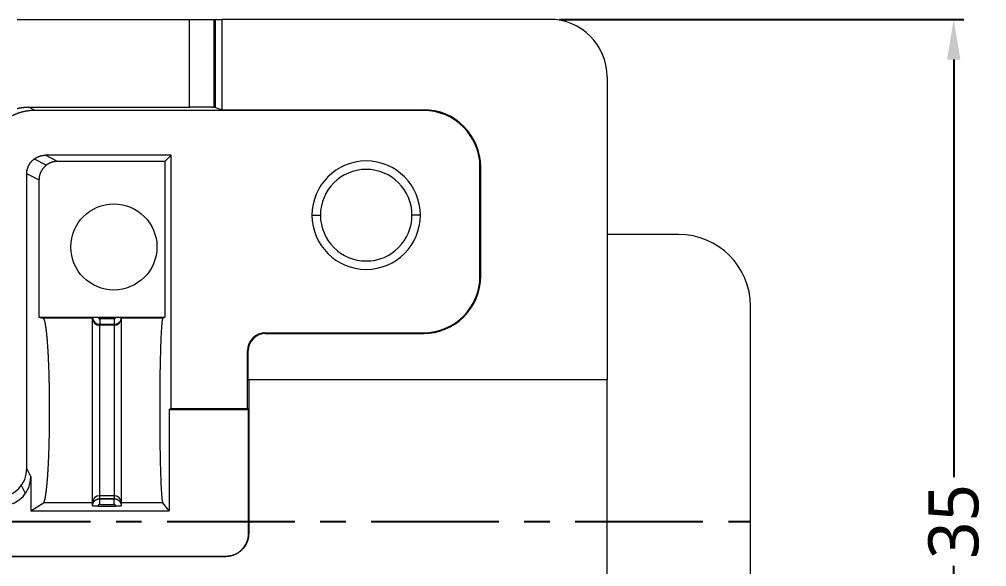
# Model space of a CAD drawing. Header units: millimetres. Extents: x 2455 to 2643, y 2006 to 2127.
# Drawn here: x 2502.68 to 2536.39, y 2045.87 to 2064.95 of the extents above; entities that cross this region are included whole.
import ezdxf

# ---------------------------------------------------------------- set-up
doc = ezdxf.new("R2010")
doc.units = ezdxf.units.MM
doc.linetypes.add('CENTER', pattern=[50.8, 31.75, -6.35, 6.35, -6.35])
doc.layers.add('1', color=7, linetype='Continuous', true_color=0xffffff)
doc.layers.add('dim', color=82, linetype='Continuous', lineweight=9)
doc.styles.add('Capful-A', font='')
doc.styles.get('Capful-A').set_extended_font_data('Microsoft YaHei')
doc.dimstyles.new('Capful-A-1.0', dxfattribs={"dimscale": 0.7, "dimtxt": 2.5, "dimasz": 2.5, "dimexe": 1.5, "dimexo": 1, "dimgap": 1.5, "dimtad": 0, "dimdsep": 46, "dimtxsty": 'Capful-A', "dimcen": 0, "dimclrt": 2, "dimazin": 2, "dimtfac": 1, "dimtmove": 0, "dimatfit": 3, "dimfxl": 0, "dimtolj": 1, "dimtzin": 0, "dimarcsym": 0})

# ---------------------------------------------------------------- blocks, each defined once
blk = doc.blocks.new('*D50')
at = {"layer": 'Defpoints', "color": 0, "transparency": 16777216}
for p in [(2521.156, 2064.949), (2535.238, 2064.949), (2521.156, 2029.949)]:
    blk.add_point(p, dxfattribs=at)
at = {"layer": 'dim', "color": 0, "lineweight": -2, "transparency": 16777216}
for p, q in [((2521.505, 2064.949), (2535.588, 2064.949)), ((2535.238, 2063.549), (2535.238, 2048.992)), ((2535.238, 2031.349), (2535.238, 2045.906)), ((2521.505, 2029.949), (2535.588, 2029.949))]:
    blk.add_line(p, q, dxfattribs=at)
at = {"layer": 'dim', "color": 0, "transparency": 16777216}
for points in [[(2535.005, 2063.549), (2535.471, 2063.549), (2535.238, 2064.949)], [(2535.005, 2031.349), (2535.471, 2031.349), (2535.238, 2029.949)]]:
    blk.add_solid(points, dxfattribs=at)
at = {"layer": 'dim', "color": 2, "transparency": 16777216, "insert": (2535.238, 2047.449), "char_height": 1.75, "attachment_point": 5, "rotation": 90, "style": 'Capful-A', "bg_fill": 3, "box_fill_scale": 1.1, "bg_fill_color": 256, "bg_fill_true_color": 13158600, "bg_fill_transparency": 0}
blk.add_mtext('\\A1;35', dxfattribs=at)

msp = doc.modelspace()

# ---------------------------------------------------------------- linework, layer by layer
at = {"layer": '1', "color": 7, "linetype": 'Continuous', "lineweight": 18}
for p, q in [((2502.606, 2064.949), (2508.611, 2064.949)), ((2508.611, 2061.89), (2508.611, 2064.949)), ((2508.611, 2064.949), (2509.51, 2064.949)), ((2509.465, 2061.879), (2509.465, 2064.949)), ((2509.51, 2064.949), (2509.738, 2064.949)), ((2509.51, 2061.875), (2509.51, 2064.949)), ((2509.738, 2064.949), (2509.738, 2061.799)), ((2521.156, 2064.949), (2509.738, 2064.949)), ((2523.156, 2062.949), (2523.156, 2052.399)), ((2503.223, 2061.773), (2503.008, 2061.89)), ((2503.008, 2061.89), (2508.611, 2061.89)), ((2516.756, 2061.773), (2503.223, 2061.773)), ((2509.51, 2061.875), (2509.738, 2061.799)), ((2509.738, 2061.799), (2516.756, 2061.799)), ((2516.756, 2061.799), (2516.756, 2061.773)), ((2518.151, 2061.195), (2518.17, 2061.213)), ((2503.196, 2060.082), (2503.622, 2059.869)), ((2507.965, 2060.212), (2503.586, 2060.212)), ((2504.012, 2059.999), (2503.586, 2060.212)), ((2507.753, 2059.999), (2504.012, 2059.999)), ((2507.965, 2060.212), (2507.753, 2059.999)), ((2507.753, 2059.999), (2507.753, 2054.574)), ((2507.965, 2051.385), (2507.965, 2060.212)), ((2518.756, 2059.799), (2518.73, 2059.799)), ((2518.73, 2055.999), (2518.73, 2059.799)), ((2518.756, 2055.999), (2518.756, 2059.799)), ((2503.362, 2059.35), (2502.936, 2059.563)), ((2502.936, 2049.289), (2502.936, 2059.563)), ((2503.362, 2059.35), (2503.362, 2054.574)), ((2512.875, 2058.123), (2513.169, 2058.123)), ((2516.653, 2058.123), (2516.358, 2058.123)), ((2525.656, 2057.449), (2523.156, 2057.449)), ((2518.756, 2055.999), (2518.73, 2055.999)), ((2528.156, 2039.949), (2528.156, 2054.949)), ((2503.362, 2054.574), (2503.511, 2054.536)), ((2503.362, 2054.574), (2507.753, 2054.574)), ((2505.228, 2054.536), (2505.228, 2054.559)), ((2505.428, 2054.562), (2506.028, 2054.562)), ((2506.228, 2054.559), (2506.228, 2054.536)), ((2507.753, 2054.574), (2507.678, 2054.536)), ((2518.17, 2054.585), (2518.151, 2054.603)), ((2505.228, 2054.536), (2503.511, 2054.536)), ((2505.228, 2048.096), (2505.228, 2054.536)), ((2505.978, 2054.509), (2505.478, 2054.509)), ((2505.478, 2054.509), (2505.478, 2054.309)), ((2505.978, 2054.312), (2505.478, 2054.312)), ((2505.978, 2054.309), (2505.478, 2054.309)), ((2505.478, 2054.286), (2505.478, 2054.309)), ((2505.478, 2048.346), (2505.478, 2054.286)), ((2505.978, 2054.286), (2505.478, 2054.286)), ((2505.978, 2054.509), (2505.978, 2054.309)), ((2505.978, 2054.309), (2505.978, 2054.286)), ((2505.978, 2054.286), (2505.978, 2048.346)), ((2506.228, 2054.536), (2506.228, 2048.096)), ((2507.678, 2054.536), (2506.228, 2054.536)), ((2511.256, 2054.025), (2516.756, 2054.025)), ((2511.256, 2054.025), (2511.256, 2053.999)), ((2511.256, 2053.999), (2516.756, 2053.999)), ((2516.756, 2053.999), (2516.756, 2054.025)), ((2510.813, 2053.842), (2510.831, 2053.823)), ((2510.63, 2053.399), (2510.656, 2053.399)), ((2510.63, 2051.385), (2510.63, 2053.399)), ((2510.656, 2052.399), (2510.656, 2053.399)), ((2510.656, 2052.399), (2510.67, 2052.399)), ((2510.67, 2052.399), (2523.156, 2052.399)), ((2510.67, 2052.399), (2510.67, 2047.028)), ((2523.156, 2031.949), (2523.156, 2052.399)), ((2507.965, 2051.385), (2507.894, 2051.349)), ((2507.894, 2051.349), (2510.665, 2051.349)), ((2507.894, 2051.349), (2507.894, 2047.822)), ((2507.965, 2051.385), (2510.63, 2051.385)), ((2510.665, 2051.349), (2510.63, 2051.385)), ((2510.665, 2047.033), (2510.665, 2051.349)), ((2503.079, 2049.009), (2503.079, 2047.822)), ((2502.892, 2048.423), (2502.749, 2048.704)), ((2505.478, 2048.239), (2505.478, 2048.346)), ((2505.978, 2048.346), (2505.478, 2048.346)), ((2505.478, 2048.04), (2505.478, 2048.239)), ((2505.478, 2048.239), (2505.978, 2048.239)), ((2505.978, 2048.231), (2505.478, 2048.231)), ((2505.978, 2048.346), (2505.978, 2048.239)), ((2505.978, 2048.04), (2505.978, 2048.239)), ((2503.079, 2047.822), (2503.517, 2048.096)), ((2503.079, 2047.822), (2507.894, 2047.822)), ((2505.228, 2048.096), (2503.517, 2048.096)), ((2505.228, 2047.99), (2505.228, 2048.096)), ((2505.429, 2047.981), (2506.027, 2047.981)), ((2505.478, 2048.04), (2505.978, 2048.04)), ((2507.675, 2048.096), (2506.228, 2048.096)), ((2506.228, 2048.096), (2506.228, 2047.99)), ((2507.894, 2047.822), (2507.675, 2048.096)), ((2510.67, 2047.028), (2510.665, 2047.033)), ((2502.105, 2046.228), (2509.871, 2046.228)), ((2502.111, 2046.233), (2509.865, 2046.233)), ((2509.871, 2046.228), (2509.865, 2046.233)), ((2510.431, 2046.467), (2510.436, 2046.462))]:
    msp.add_line(p, q, dxfattribs=at)
at = {"layer": '1', "color": 1, "linetype": 'CENTER', "ltscale": 0.14}
msp.add_line((2465.156, 2047.449), (2528.156, 2047.449), dxfattribs=at)
at = {"layer": '1', "color": 7, "linetype": 'Continuous', "lineweight": 18}
msp.add_circle((2505.971, 2057.015), 1.5, dxfattribs=at)
for centre, radius, start, end in [((2521.156, 2062.949), 2, 0, 90), ((2516.756, 2059.799), 2, 0, 90), ((2516.756, 2059.799), 1.974, 0, 90), ((2514.764, 2058.123), 1.889, 0, 180), ((2514.764, 2058.123), 1.595, 0, 180), ((2514.764, 2058.123), 1.889, 180, 0), ((2514.764, 2058.123), 1.595, 180, 0), ((2525.656, 2054.949), 2.5, 0, 90), ((2516.756, 2055.999), 1.974, 270, 0), ((2516.756, 2055.999), 2, 270, 0), ((2505.478, 2054.559), 0.05, 175.9975, 269.9925), ((2505.978, 2054.559), 0.05, 270.005, 4.0068), ((2511.256, 2053.399), 0.626, 90, 180), ((2511.256, 2053.399), 0.6, 90, 180), ((2505.478, 2047.99), 0.05, 90.0352, 190.0668), ((2505.978, 2047.99), 0.05, 349.9263, 89.9717)]:
    msp.add_arc(centre, radius, start, end, dxfattribs=at)
for centre, major_axis, ratio, start_param, end_param in [((2505.428, 2054.559), (0.2, 0), 0.017452, 1.570423, 3.141593), ((2505.478, 2054.562), (0, 0.25), 0.999848, 1.584483, 3.141593), ((2506.028, 2054.559), (0.2, 0), 0.017452, 0.000053, 1.5712), ((2505.478, 2054.536), (-0.25, 0), 0.999848, 0, 1.570796), ((2505.978, 2054.536), (0.25, 0), 0.999848, 4.712389, 6.283185), ((2501.934, 2049.299), (-0.459, 0.902), 0.988313, 2.719602, 4.237247), ((2502.076, 2049.018), (-0.459, 0.902), 0.988313, 2.723471, 4.237258), ((2505.478, 2048.096), (-0.25, 0), 0.999048, 4.712389, 6.283185), ((2505.978, 2048.096), (0.25, 0), 0.999048, 0, 1.570796)]:
    msp.add_ellipse(centre, major_axis=major_axis, ratio=ratio, start_param=start_param, end_param=end_param, dxfattribs=at)
for points, degree, knots in [([(2503.223, 2061.773), (2502.889, 2061.773), (2502.581, 2061.655), (2502.306, 2061.55), (2501.857, 2061.182), (2501.699, 2060.932), (2501.523, 2060.654), (2501.457, 2060.326)], 2, [0, 0, 0, 0.25, 0.25, 0.5, 0.75, 0.75, 1, 1, 1]), ([(2509.51, 2061.875), (2509.5, 2061.878), (2509.417, 2061.881), (2509.347, 2061.884), (2509.231, 2061.886), (2509.119, 2061.887), (2508.968, 2061.889), (2508.801, 2061.89), (2508.611, 2061.89)], 2, [0, 0, 0, 0.25, 0.25, 0.5, 0.5, 0.75, 0.75, 1, 1, 1]), ([(2502.936, 2059.563), (2502.936, 2059.703), (2502.994, 2059.83), (2503.042, 2059.937), (2503.127, 2060.022), (2503.207, 2060.103), (2503.319, 2060.154), (2503.443, 2060.212), (2503.586, 2060.212)], 2, [0, 0, 0, 0.25, 0.25, 0.5, 0.5, 0.75, 0.75, 1, 1, 1]), ([(2504.012, 2059.999), (2503.871, 2059.999), (2503.745, 2059.942), (2503.637, 2059.893), (2503.552, 2059.809), (2503.471, 2059.729), (2503.42, 2059.617), (2503.362, 2059.493), (2503.362, 2059.35)], 2, [0, 0, 0, 0.25, 0.25, 0.5, 0.5, 0.75, 0.75, 1, 1, 1]), ([(2505.478, 2054.309), (2505.445, 2054.309), (2505.413, 2054.316), (2505.352, 2054.341), (2505.324, 2054.359), (2505.278, 2054.405), (2505.26, 2054.433), (2505.234, 2054.494), (2505.228, 2054.526), (2505.228, 2054.559)], 3, [0, 0, 0, 0, 0.25, 0.25, 0.5, 0.5, 0.75, 0.75, 1, 1, 1, 1]), ([(2503.517, 2048.096), (2503.554, 2048.119), (2503.589, 2048.311), (2503.604, 2048.398), (2503.619, 2048.518), (2503.64, 2048.691), (2503.659, 2048.928), (2503.686, 2049.281), (2503.704, 2049.741), (2503.719, 2050.124), (2503.726, 2050.551), (2503.733, 2050.948), (2503.732, 2051.765), (2503.725, 2052.161), (2503.717, 2052.584), (2503.701, 2052.961), (2503.682, 2053.414), (2503.654, 2053.758), (2503.636, 2053.987), (2503.614, 2054.153), (2503.599, 2054.267), (2503.583, 2054.348), (2503.548, 2054.527), (2503.511, 2054.536)], 2, [0, 0, 0, 0.03125, 0.03125, 0.0625, 0.0625, 0.125, 0.125, 0.25, 0.25, 0.375, 0.375, 0.5, 0.625, 0.625, 0.75, 0.75, 0.875, 0.875, 0.9375, 0.9375, 0.96875, 0.96875, 1, 1, 1]), ([(2507.678, 2054.536), (2507.677, 2054.536), (2507.675, 2054.534), (2507.673, 2054.531), (2507.671, 2054.526), (2507.669, 2054.521), (2507.666, 2054.513), (2507.664, 2054.504), (2507.661, 2054.492), (2507.659, 2054.481), (2507.656, 2054.465), (2507.653, 2054.445), (2507.65, 2054.421), (2507.646, 2054.389), (2507.642, 2054.349), (2507.638, 2054.3), (2507.634, 2054.251), (2507.63, 2054.202), (2507.626, 2054.137), (2507.621, 2054.055), (2507.615, 2053.956), (2507.611, 2053.857), (2507.607, 2053.758), (2507.603, 2053.659), (2507.598, 2053.526), (2507.593, 2053.36), (2507.588, 2053.161), (2507.583, 2052.962), (2507.579, 2052.762), (2507.575, 2052.495), (2507.571, 2052.161), (2507.568, 2051.759), (2507.567, 2051.357), (2507.568, 2050.954), (2507.57, 2050.551), (2507.574, 2050.214), (2507.578, 2049.944), (2507.582, 2049.741), (2507.586, 2049.538), (2507.591, 2049.335), (2507.596, 2049.166), (2507.601, 2049.03), (2507.604, 2048.928), (2507.608, 2048.825), (2507.613, 2048.723), (2507.618, 2048.621), (2507.623, 2048.535), (2507.627, 2048.466), (2507.631, 2048.414), (2507.635, 2048.363), (2507.639, 2048.311), (2507.643, 2048.267), (2507.647, 2048.232), (2507.65, 2048.206), (2507.653, 2048.184), (2507.656, 2048.166), (2507.658, 2048.153), (2507.661, 2048.139), (2507.663, 2048.128), (2507.666, 2048.118), (2507.668, 2048.111), (2507.67, 2048.105), (2507.672, 2048.1), (2507.674, 2048.097), (2507.675, 2048.096)], 3, [0, 0, 0, 0, 0.000488, 0.000977, 0.001953, 0.00293, 0.003906, 0.005859, 0.007812, 0.009766, 0.011719, 0.015625, 0.019531, 0.023438, 0.03125, 0.039062, 0.046875, 0.054688, 0.0625, 0.078125, 0.09375, 0.109375, 0.125, 0.140625, 0.15625, 0.1875, 0.21875, 0.25, 0.28125, 0.3125, 0.375, 0.4375, 0.5, 0.5625, 0.625, 0.6875, 0.71875, 0.75, 0.78125, 0.8125, 0.84375, 0.859375, 0.875, 0.890625, 0.90625, 0.921875, 0.9375, 0.945312, 0.953125, 0.960938, 0.96875, 0.976562, 0.980469, 0.984375, 0.988281, 0.990234, 0.992188, 0.994141, 0.996094, 0.99707, 0.998047, 0.999023, 0.999512, 1, 1, 1, 1]), ([(2505.228, 2047.99), (2505.228, 2047.992), (2505.228, 2047.997), (2505.228, 2048.005), (2505.229, 2048.012), (2505.23, 2048.019), (2505.231, 2048.027), (2505.232, 2048.034), (2505.233, 2048.041), (2505.235, 2048.048), (2505.237, 2048.055), (2505.239, 2048.062), (2505.241, 2048.068), (2505.243, 2048.075), (2505.245, 2048.081), (2505.248, 2048.088), (2505.251, 2048.094), (2505.254, 2048.1), (2505.257, 2048.106), (2505.26, 2048.112), (2505.263, 2048.118), (2505.267, 2048.123), (2505.27, 2048.129), (2505.274, 2048.134), (2505.278, 2048.14), (2505.282, 2048.145), (2505.286, 2048.15), (2505.29, 2048.154), (2505.294, 2048.159), (2505.298, 2048.164), (2505.303, 2048.168), (2505.307, 2048.172), (2505.312, 2048.176), (2505.316, 2048.18), (2505.321, 2048.184), (2505.325, 2048.188), (2505.33, 2048.191), (2505.335, 2048.195), (2505.34, 2048.198), (2505.345, 2048.201), (2505.349, 2048.204), (2505.354, 2048.207), (2505.359, 2048.209), (2505.364, 2048.212), (2505.369, 2048.214), (2505.374, 2048.217), (2505.379, 2048.219), (2505.384, 2048.221), (2505.389, 2048.223), (2505.394, 2048.225), (2505.398, 2048.227), (2505.403, 2048.228), (2505.408, 2048.23), (2505.413, 2048.231), (2505.418, 2048.232), (2505.423, 2048.233), (2505.428, 2048.234), (2505.432, 2048.235), (2505.437, 2048.236), (2505.442, 2048.237), (2505.446, 2048.237), (2505.451, 2048.238), (2505.456, 2048.238), (2505.46, 2048.239), (2505.465, 2048.239), (2505.469, 2048.239), (2505.474, 2048.239), (2505.476, 2048.239), (2505.478, 2048.239)], 3, [0, 0, 0, 0, 0.019176, 0.038228, 0.057157, 0.075961, 0.094642, 0.113199, 0.131632, 0.149941, 0.168127, 0.186188, 0.204126, 0.22194, 0.23963, 0.257196, 0.274639, 0.291957, 0.309152, 0.326223, 0.34317, 0.359993, 0.376692, 0.393268, 0.40972, 0.426048, 0.442252, 0.458332, 0.474288, 0.490121, 0.50583, 0.521415, 0.536876, 0.552213, 0.567426, 0.582516, 0.597482, 0.612324, 0.627042, 0.641636, 0.656106, 0.670453, 0.684676, 0.698775, 0.71275, 0.726601, 0.740328, 0.753932, 0.767412, 0.780768, 0.794, 0.807108, 0.820093, 0.832953, 0.84569, 0.858303, 0.870792, 0.883157, 0.895399, 0.907517, 0.91951, 0.93138, 0.943127, 0.954749, 0.966247, 0.977622, 0.988873, 1, 1, 1, 1]), ([(2505.978, 2048.239), (2505.981, 2048.239), (2505.986, 2048.239), (2505.995, 2048.239), (2506.003, 2048.238), (2506.012, 2048.237), (2506.021, 2048.236), (2506.03, 2048.234), (2506.039, 2048.232), (2506.048, 2048.23), (2506.057, 2048.227), (2506.066, 2048.223), (2506.076, 2048.22), (2506.085, 2048.216), (2506.094, 2048.211), (2506.103, 2048.206), (2506.113, 2048.2), (2506.122, 2048.194), (2506.131, 2048.188), (2506.139, 2048.181), (2506.148, 2048.173), (2506.156, 2048.165), (2506.164, 2048.156), (2506.172, 2048.147), (2506.179, 2048.138), (2506.186, 2048.128), (2506.193, 2048.117), (2506.199, 2048.106), (2506.205, 2048.095), (2506.21, 2048.083), (2506.215, 2048.071), (2506.219, 2048.058), (2506.222, 2048.045), (2506.225, 2048.031), (2506.226, 2048.018), (2506.228, 2048.004), (2506.228, 2047.994), (2506.228, 2047.99)], 3, [0, 0, 0, 0, 0.020997, 0.04244, 0.064328, 0.086662, 0.109442, 0.132667, 0.156337, 0.180453, 0.205015, 0.230022, 0.255475, 0.281373, 0.307717, 0.334506, 0.361741, 0.389422, 0.417548, 0.446119, 0.475136, 0.504599, 0.534507, 0.564861, 0.59566, 0.626905, 0.658595, 0.690731, 0.723312, 0.756339, 0.789811, 0.823729, 0.858092, 0.892901, 0.928155, 0.963855, 1, 1, 1, 1]), ([(2505.429, 2047.981), (2505.368, 2047.981), (2505.317, 2047.982), (2505.282, 2047.983), (2505.258, 2047.985), (2505.228, 2047.987), (2505.228, 2047.99)], 2, [0, 0, 0, 0.5, 0.5, 0.75, 0.75, 1, 1, 1]), ([(2506.228, 2047.99), (2506.228, 2047.987), (2506.199, 2047.985), (2506.177, 2047.984), (2506.141, 2047.982), (2506.09, 2047.981), (2506.027, 2047.981)], 2, [0, 0, 0, 0.25, 0.25, 0.5, 0.5, 1, 1, 1]), ([(2509.865, 2046.233), (2510.038, 2046.233), (2510.194, 2046.304), (2510.327, 2046.364), (2510.431, 2046.467), (2510.531, 2046.566), (2510.594, 2046.704), (2510.665, 2046.857), (2510.665, 2047.033)], 2, [0, 0, 0, 0.25, 0.25, 0.5, 0.5, 0.75, 0.75, 1, 1, 1]), ([(2510.67, 2047.028), (2510.67, 2046.855), (2510.6, 2046.699), (2510.54, 2046.567), (2510.436, 2046.462), (2510.337, 2046.363), (2510.2, 2046.299), (2510.047, 2046.228), (2509.871, 2046.228)], 2, [0, 0, 0, 0.25, 0.25, 0.5, 0.5, 0.75, 0.75, 1, 1, 1])]:
    msp.add_open_spline(points, degree=degree, knots=knots, dxfattribs=at)
for points, degree in [([(2502.606, 2061.844), (2502.804, 2061.89), (2503.008, 2061.89)], 2), ([(2506.228, 2054.559), (2506.228, 2054.548), (2506.226, 2054.524), (2506.218, 2054.486), (2506.203, 2054.447), (2506.18, 2054.41), (2506.15, 2054.376), (2506.113, 2054.347), (2506.071, 2054.325), (2506.025, 2054.312), (2505.994, 2054.309), (2505.978, 2054.309)], 3), ([(2503.079, 2049.009), (2503.031, 2049.102), (2502.984, 2049.196), (2502.936, 2049.289)], 3)]:
    msp.add_open_spline(points, degree=degree, dxfattribs=at)

# ---------------------------------------------------------------- next in the draw order: dimensions: what is measured, and where the dimension line sits
at = {"layer": 'dim'}
dim = msp.add_linear_dim(base=(2535.238, 2064.949), p1=(2521.156, 2029.949), p2=(2521.156, 2064.949), angle=90, dimstyle='Capful-A-1.0', override={"dimasz": 2, "dimexe": 0.49975, "dimexo": 0.49975, "dimgap": 0.49975}, dxfattribs=at)
dim.commit()
dim.dimension.update_dxf_attribs({"geometry": '*D50', "text_midpoint": (2535.238, 2047.449)})

doc.saveas('drawing.dxf')
